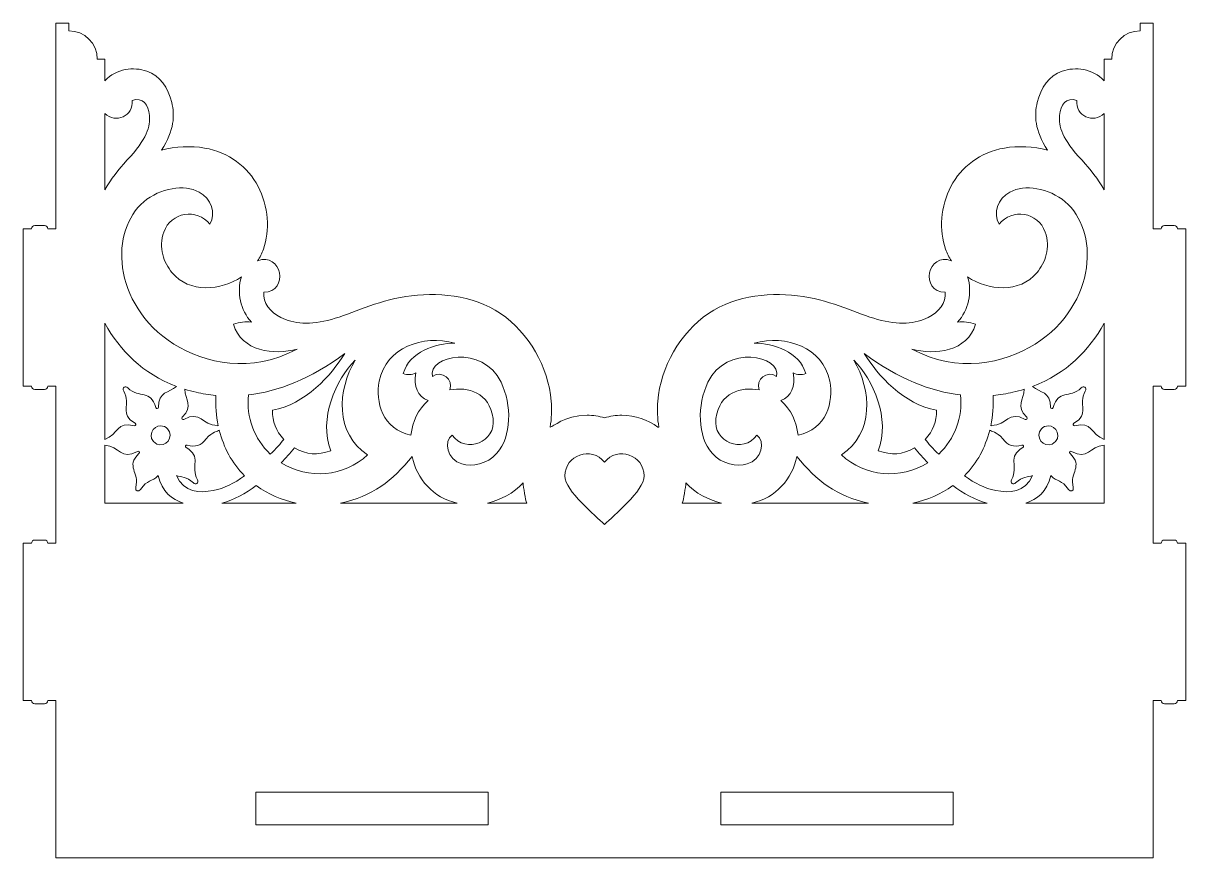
# Model space of a CAD drawing. Header units: centimetres. Extents: x -37.2 to 46.1, y -22.8 to 27.9.
# Drawn here: x -19.82 to -5.62, y 9.23 to 19.42 of the extents above; entities that cross this region are included whole.
import ezdxf

# ---------------------------------------------------------------- set-up
doc = ezdxf.new("R2010")
doc.units = ezdxf.units.CM
doc.header["$MEASUREMENT"] = 0
doc.layers.add('layer 1', color=7, linetype='Continuous')

msp = doc.modelspace()

# ---------------------------------------------------------------- linework, layer by layer
at = {"layer": 'layer 1', "color": 142, "lineweight": 9}
for points, knots in [([(-19.42228, 16.90754), (-19.42228, 16.90754), (-19.52228, 16.90754), (-19.52228, 16.90754), (-19.52228, 16.90754), (-19.52228, 16.92954), (-19.54028, 16.94754), (-19.56228, 16.94754), (-19.56228, 16.94754), (-19.56228, 16.94754), (-19.68228, 16.94754), (-19.68228, 16.94754), (-19.68228, 16.94754), (-19.70428, 16.94754), (-19.72228, 16.92954), (-19.72228, 16.90754), (-19.72228, 16.90754), (-19.72228, 16.90754), (-19.82228, 16.90754), (-19.82228, 16.90754), (-19.82228, 16.90754), (-19.82228, 16.90754), (-19.82228, 14.98754), (-19.82228, 14.98754), (-19.82228, 14.98754), (-19.82228, 14.98754), (-19.72228, 14.98754), (-19.72228, 14.98754), (-19.72228, 14.98754), (-19.72228, 14.96554), (-19.70428, 14.94754), (-19.68228, 14.94754), (-19.68228, 14.94754), (-19.68228, 14.94754), (-19.56228, 14.94754), (-19.56228, 14.94754), (-19.56228, 14.94754), (-19.54028, 14.94754), (-19.52228, 14.96554), (-19.52228, 14.98754), (-19.52228, 14.98754), (-19.52228, 14.98754), (-19.42228, 14.98754), (-19.42228, 14.98754), (-19.42228, 14.98754), (-19.42228, 14.98754), (-19.42228, 13.06754), (-19.42228, 13.06754), (-19.42228, 13.06754), (-19.42228, 13.06754), (-19.52228, 13.06754), (-19.52228, 13.06754), (-19.52228, 13.06754), (-19.52228, 13.08954), (-19.54028, 13.10754), (-19.56228, 13.10754), (-19.56228, 13.10754), (-19.56228, 13.10754), (-19.68228, 13.10754), (-19.68228, 13.10754), (-19.68228, 13.10754), (-19.70428, 13.10754), (-19.72228, 13.08954), (-19.72228, 13.06754), (-19.72228, 13.06754), (-19.72228, 13.06754), (-19.82228, 13.06754), (-19.82228, 13.06754), (-19.82228, 13.06754), (-19.82228, 13.06754), (-19.82228, 11.14754), (-19.82228, 11.14754), (-19.82228, 11.14754), (-19.82228, 11.14754), (-19.72228, 11.14754), (-19.72228, 11.14754), (-19.72228, 11.14754), (-19.72228, 11.12554), (-19.70428, 11.10754), (-19.68228, 11.10754), (-19.68228, 11.10754), (-19.68228, 11.10754), (-19.56228, 11.10754), (-19.56228, 11.10754), (-19.56228, 11.10754), (-19.54028, 11.10754), (-19.52228, 11.12554), (-19.52228, 11.14754), (-19.52228, 11.14754), (-19.52228, 11.14754), (-19.42228, 11.14754), (-19.42228, 11.14754), (-19.42228, 11.14754), (-19.42228, 11.14754), (-19.42228, 9.22754), (-19.42228, 9.22754), (-19.42228, 9.22754), (-19.42228, 9.22754), (-6.02228, 9.22754), (-6.02228, 9.22754), (-6.02228, 9.22754), (-6.02228, 9.22754), (-6.02228, 11.14754), (-6.02228, 11.14754), (-6.02228, 11.14754), (-6.02228, 11.14754), (-5.92228, 11.14754), (-5.92228, 11.14754), (-5.92228, 11.14754), (-5.92228, 11.12554), (-5.90428, 11.10754), (-5.88228, 11.10754), (-5.88228, 11.10754), (-5.88228, 11.10754), (-5.76228, 11.10754), (-5.76228, 11.10754), (-5.76228, 11.10754), (-5.74028, 11.10754), (-5.72228, 11.12554), (-5.72228, 11.14754), (-5.72228, 11.14754), (-5.72228, 11.14754), (-5.62228, 11.14754), (-5.62228, 11.14754), (-5.62228, 11.14754), (-5.62228, 11.14754), (-5.62228, 13.06754), (-5.62228, 13.06754), (-5.62228, 13.06754), (-5.62228, 13.06754), (-5.72228, 13.06754), (-5.72228, 13.06754), (-5.72228, 13.06754), (-5.72228, 13.08954), (-5.74028, 13.10754), (-5.76228, 13.10754), (-5.76228, 13.10754), (-5.76228, 13.10754), (-5.88228, 13.10754), (-5.88228, 13.10754), (-5.88228, 13.10754), (-5.90428, 13.10754), (-5.92228, 13.08954), (-5.92228, 13.06754), (-5.92228, 13.06754), (-5.92228, 13.06754), (-6.02228, 13.06754), (-6.02228, 13.06754), (-6.02228, 13.06754), (-6.02228, 13.06754), (-6.02228, 14.98754), (-6.02228, 14.98754), (-6.02228, 14.98754), (-6.02228, 14.98754), (-5.92228, 14.98754), (-5.92228, 14.98754), (-5.92228, 14.98754), (-5.92228, 14.96554), (-5.90428, 14.94754), (-5.88228, 14.94754), (-5.88228, 14.94754), (-5.88228, 14.94754), (-5.76228, 14.94754), (-5.76228, 14.94754), (-5.76228, 14.94754), (-5.74028, 14.94754), (-5.72228, 14.96554), (-5.72228, 14.98754), (-5.72228, 14.98754), (-5.72228, 14.98754), (-5.62228, 14.98754), (-5.62228, 14.98754), (-5.62228, 14.98754), (-5.62228, 14.98754), (-5.62228, 16.90754), (-5.62228, 16.90754), (-5.62228, 16.90754), (-5.62228, 16.90754), (-5.72228, 16.90754), (-5.72228, 16.90754), (-5.72228, 16.90754), (-5.72228, 16.92954), (-5.74028, 16.94754), (-5.76228, 16.94754), (-5.76228, 16.94754), (-5.76228, 16.94754), (-5.88228, 16.94754), (-5.88228, 16.94754), (-5.88228, 16.94754), (-5.90428, 16.94754), (-5.92228, 16.92954), (-5.92228, 16.90754), (-5.92228, 16.90754), (-5.92228, 16.90754), (-6.02228, 16.90754), (-6.02228, 16.90754), (-6.02228, 16.90754), (-6.02228, 16.90754), (-6.02228, 19.41825), (-6.02228, 19.41825), (-6.02228, 19.41825), (-6.07393, 19.41825), (-6.12743, 19.41825), (-6.18017, 19.41825), (-6.18017, 19.41825), (-6.18017, 19.38828), (-6.18017, 19.35705), (-6.18017, 19.32646), (-6.18017, 19.32646), (-6.37172, 19.32646), (-6.52609, 19.1715), (-6.52609, 18.98056), (-6.52609, 18.98056), (-6.55729, 18.98056), (-6.58866, 18.98056), (-6.61864, 18.98056), (-6.61864, 18.98056), (-6.61864, 18.89277), (-6.61864, 18.80514), (-6.61864, 18.71627), (-6.61864, 18.71627), (-6.75915, 18.86693), (-6.9747, 18.888), (-7.13028, 18.83404), (-7.13028, 18.83404), (-7.2954, 18.77638), (-7.39209, 18.63219), (-7.43592, 18.44969), (-7.43592, 18.44969), (-7.47266, 18.29533), (-7.47143, 18.1133), (-7.30923, 17.86884), (-7.30923, 17.86884), (-7.48636, 17.9139), (-7.67191, 17.92298), (-7.83719, 17.89407), (-7.83719, 17.89407), (-8.13559, 17.84133), (-8.36498, 17.66468), (-8.49118, 17.42562), (-8.49118, 17.42562), (-8.61664, 17.1861), (-8.63833, 16.88523), (-8.55546, 16.65938), (-8.55546, 16.65938), (-8.53669, 16.60712), (-8.51272, 16.56022), (-8.48396, 16.51764), (-8.48396, 16.51764), (-8.77945, 16.63063), (-8.87494, 16.13805), (-8.55899, 16.13329), (-8.55899, 16.13329), (-8.55177, 16.0029), (-8.6371, 15.89129), (-8.76684, 15.82579), (-8.76684, 15.82579), (-8.91997, 15.746), (-9.13306, 15.73216), (-9.38596, 15.8012), (-9.38596, 15.8012), (-9.63824, 15.87022), (-9.92882, 16.02397), (-10.29641, 16.08162), (-10.29641, 16.08162), (-10.66447, 16.13928), (-11.10953, 16.1033), (-11.453, 15.87269), (-11.453, 15.87269), (-11.7966, 15.64209), (-12.0386, 15.21807), (-12.07227, 14.80497), (-12.07227, 14.80497), (-12.08058, 14.7061), (-12.07394, 14.58606), (-12.05966, 14.48657), (-12.05966, 14.48657), (-12.05966, 14.48657), (-12.06967, 14.48657), (-12.06967, 14.48657), (-12.06967, 14.48657), (-12.19271, 14.57732), (-12.34475, 14.63101), (-12.50928, 14.63101), (-12.50928, 14.63101), (-12.58232, 14.63101), (-12.65398, 14.62028), (-12.72229, 14.59981), (-12.72229, 14.59981), (-12.79058, 14.62028), (-12.86224, 14.63101), (-12.93528, 14.63101), (-12.93528, 14.63101), (-13.22187, 14.63101), (-13.34826, 14.48657), (-13.3849, 14.48657), (-13.3849, 14.48657), (-13.37061, 14.58614), (-13.36398, 14.70602), (-13.3723, 14.80497), (-13.3723, 14.80497), (-13.40596, 15.21807), (-13.64796, 15.64208), (-13.99156, 15.87269), (-13.99156, 15.87269), (-14.33503, 16.1033), (-14.78009, 16.13928), (-15.14815, 16.08162), (-15.14815, 16.08162), (-15.51574, 16.02397), (-15.80632, 15.87022), (-16.0586, 15.8012), (-16.0586, 15.8012), (-16.3115, 15.73216), (-16.5246, 15.746), (-16.67772, 15.82579), (-16.67772, 15.82579), (-16.80746, 15.89129), (-16.89279, 16.0029), (-16.88557, 16.13329), (-16.88557, 16.13329), (-16.56962, 16.13805), (-16.66511, 16.63063), (-16.9606, 16.51764), (-16.9606, 16.51764), (-16.93184, 16.56022), (-16.90787, 16.60712), (-16.8891, 16.65938), (-16.8891, 16.65938), (-16.80623, 16.88523), (-16.82792, 17.1861), (-16.95338, 17.42562), (-16.95338, 17.42562), (-17.07958, 17.66468), (-17.30897, 17.84133), (-17.60738, 17.89407), (-17.60738, 17.89407), (-17.77264, 17.92297), (-17.95821, 17.9139), (-18.13533, 17.86884), (-18.13533, 17.86884), (-17.97313, 18.1133), (-17.9719, 18.29533), (-18.00864, 18.44969), (-18.00864, 18.44969), (-18.05247, 18.63219), (-18.14916, 18.77638), (-18.31428, 18.83404), (-18.31428, 18.83404), (-18.46986, 18.888), (-18.68541, 18.86693), (-18.82592, 18.71627), (-18.82592, 18.71627), (-18.82592, 18.80514), (-18.82592, 18.89277), (-18.82592, 18.98056), (-18.82592, 18.98056), (-18.8559, 18.98056), (-18.88727, 18.98056), (-18.91847, 18.98056), (-18.91847, 18.98056), (-18.91847, 19.1715), (-19.07284, 19.32646), (-19.26439, 19.32646), (-19.26439, 19.32646), (-19.26439, 19.35705), (-19.26439, 19.38828), (-19.26439, 19.41825), (-19.26439, 19.41825), (-19.31713, 19.41825), (-19.37063, 19.41825), (-19.42228, 19.41825), (-19.42228, 19.41825), (-19.42228, 19.41825), (-19.42228, 16.90754), (-19.42228, 16.90754)], [0, 0, 0, 0, 0.01052632, 0.01052632, 0.01052632, 0.01052632, 0.02105263, 0.02105263, 0.02105263, 0.02105263, 0.03157895, 0.03157895, 0.03157895, 0.03157895, 0.04210526, 0.04210526, 0.04210526, 0.04210526, 0.05263158, 0.05263158, 0.05263158, 0.05263158, 0.06315789, 0.06315789, 0.06315789, 0.06315789, 0.07368421, 0.07368421, 0.07368421, 0.07368421, 0.08421053, 0.08421053, 0.08421053, 0.08421053, 0.09473684, 0.09473684, 0.09473684, 0.09473684, 0.10526316, 0.10526316, 0.10526316, 0.10526316, 0.11578947, 0.11578947, 0.11578947, 0.11578947, 0.12631579, 0.12631579, 0.12631579, 0.12631579, 0.13684211, 0.13684211, 0.13684211, 0.13684211, 0.14736842, 0.14736842, 0.14736842, 0.14736842, 0.15789474, 0.15789474, 0.15789474, 0.15789474, 0.16842105, 0.16842105, 0.16842105, 0.16842105, 0.17894737, 0.17894737, 0.17894737, 0.17894737, 0.18947368, 0.18947368, 0.18947368, 0.18947368, 0.2, 0.2, 0.2, 0.2, 0.21052632, 0.21052632, 0.21052632, 0.21052632, 0.22105263, 0.22105263, 0.22105263, 0.22105263, 0.23157895, 0.23157895, 0.23157895, 0.23157895, 0.24210526, 0.24210526, 0.24210526, 0.24210526, 0.25263158, 0.25263158, 0.25263158, 0.25263158, 0.26315789, 0.26315789, 0.26315789, 0.26315789, 0.27368421, 0.27368421, 0.27368421, 0.27368421, 0.28421053, 0.28421053, 0.28421053, 0.28421053, 0.29473684, 0.29473684, 0.29473684, 0.29473684, 0.30526316, 0.30526316, 0.30526316, 0.30526316, 0.31578947, 0.31578947, 0.31578947, 0.31578947, 0.32631579, 0.32631579, 0.32631579, 0.32631579, 0.33684211, 0.33684211, 0.33684211, 0.33684211, 0.34736842, 0.34736842, 0.34736842, 0.34736842, 0.35789474, 0.35789474, 0.35789474, 0.35789474, 0.36842105, 0.36842105, 0.36842105, 0.36842105, 0.37894737, 0.37894737, 0.37894737, 0.37894737, 0.38947368, 0.38947368, 0.38947368, 0.38947368, 0.4, 0.4, 0.4, 0.4, 0.41052632, 0.41052632, 0.41052632, 0.41052632, 0.42105263, 0.42105263, 0.42105263, 0.42105263, 0.43157895, 0.43157895, 0.43157895, 0.43157895, 0.44210526, 0.44210526, 0.44210526, 0.44210526, 0.45263158, 0.45263158, 0.45263158, 0.45263158, 0.46315789, 0.46315789, 0.46315789, 0.46315789, 0.47368421, 0.47368421, 0.47368421, 0.47368421, 0.48421053, 0.48421053, 0.48421053, 0.48421053, 0.49473684, 0.49473684, 0.49473684, 0.49473684, 0.50526316, 0.50526316, 0.50526316, 0.50526316, 0.51578947, 0.51578947, 0.51578947, 0.51578947, 0.52631579, 0.52631579, 0.52631579, 0.52631579, 0.53684211, 0.53684211, 0.53684211, 0.53684211, 0.54736842, 0.54736842, 0.54736842, 0.54736842, 0.55789474, 0.55789474, 0.55789474, 0.55789474, 0.56842105, 0.56842105, 0.56842105, 0.56842105, 0.57894737, 0.57894737, 0.57894737, 0.57894737, 0.58947368, 0.58947368, 0.58947368, 0.58947368, 0.6, 0.6, 0.6, 0.6, 0.61052632, 0.61052632, 0.61052632, 0.61052632, 0.62105263, 0.62105263, 0.62105263, 0.62105263, 0.63157895, 0.63157895, 0.63157895, 0.63157895, 0.64210526, 0.64210526, 0.64210526, 0.64210526, 0.65263158, 0.65263158, 0.65263158, 0.65263158, 0.66315789, 0.66315789, 0.66315789, 0.66315789, 0.67368421, 0.67368421, 0.67368421, 0.67368421, 0.68421053, 0.68421053, 0.68421053, 0.68421053, 0.69473684, 0.69473684, 0.69473684, 0.69473684, 0.70526316, 0.70526316, 0.70526316, 0.70526316, 0.71578947, 0.71578947, 0.71578947, 0.71578947, 0.72631579, 0.72631579, 0.72631579, 0.72631579, 0.73684211, 0.73684211, 0.73684211, 0.73684211, 0.74736842, 0.74736842, 0.74736842, 0.74736842, 0.75789474, 0.75789474, 0.75789474, 0.75789474, 0.76842105, 0.76842105, 0.76842105, 0.76842105, 0.77894737, 0.77894737, 0.77894737, 0.77894737, 0.78947368, 0.78947368, 0.78947368, 0.78947368, 0.8, 0.8, 0.8, 0.8, 0.81052632, 0.81052632, 0.81052632, 0.81052632, 0.82105263, 0.82105263, 0.82105263, 0.82105263, 0.83157895, 0.83157895, 0.83157895, 0.83157895, 0.84210526, 0.84210526, 0.84210526, 0.84210526, 0.85263158, 0.85263158, 0.85263158, 0.85263158, 0.86315789, 0.86315789, 0.86315789, 0.86315789, 0.87368421, 0.87368421, 0.87368421, 0.87368421, 0.88421053, 0.88421053, 0.88421053, 0.88421053, 0.89473684, 0.89473684, 0.89473684, 0.89473684, 0.90526316, 0.90526316, 0.90526316, 0.90526316, 0.91578947, 0.91578947, 0.91578947, 0.91578947, 0.92631579, 0.92631579, 0.92631579, 0.92631579, 0.93684211, 0.93684211, 0.93684211, 0.93684211, 0.94736842, 0.94736842, 0.94736842, 0.94736842, 0.95789474, 0.95789474, 0.95789474, 0.95789474, 0.96842105, 0.96842105, 0.96842105, 0.96842105, 0.97894737, 0.97894737, 0.97894737, 0.97894737, 1, 1, 1, 1]), ([(-18.27938, 18.29164), (-18.29153, 18.42431), (-18.35932, 18.5181), (-18.49201, 18.47658), (-18.49201, 18.47658), (-18.46986, 18.2904), (-18.69555, 18.18356), (-18.82592, 18.31747), (-18.82592, 18.31747), (-18.82592, 18.00584), (-18.82592, 17.69467), (-18.82592, 17.38427), (-18.82592, 17.38427), (-18.74905, 17.51571), (-18.6602, 17.6347), (-18.55503, 17.74525), (-18.55503, 17.74525), (-18.31075, 18.00215), (-18.26923, 18.16496), (-18.27938, 18.29164)], [0, 0, 0, 0, 0.16666667, 0.16666667, 0.16666667, 0.16666667, 0.33333333, 0.33333333, 0.33333333, 0.33333333, 0.5, 0.5, 0.5, 0.5, 0.66666667, 0.66666667, 0.66666667, 0.66666667, 1, 1, 1, 1]), ([(-7.16518, 18.29164), (-7.15303, 18.42431), (-7.08524, 18.5181), (-6.95255, 18.47658), (-6.95255, 18.47658), (-6.9747, 18.2904), (-6.74901, 18.18356), (-6.61864, 18.31747), (-6.61864, 18.31747), (-6.61864, 18.00584), (-6.61864, 17.69467), (-6.61864, 17.38427), (-6.61864, 17.38427), (-6.69551, 17.51571), (-6.78436, 17.63471), (-6.88953, 17.74525), (-6.88953, 17.74525), (-7.13381, 18.00215), (-7.17534, 18.16496), (-7.16518, 18.29164)], [0, 0, 0, 0, 0.16666667, 0.16666667, 0.16666667, 0.16666667, 0.33333333, 0.33333333, 0.33333333, 0.33333333, 0.5, 0.5, 0.5, 0.5, 0.66666667, 0.66666667, 0.66666667, 0.66666667, 1, 1, 1, 1]), ([(-17.67533, 17.35658), (-17.85182, 17.4539), (-18.15039, 17.41009), (-18.35086, 17.23713), (-18.35086, 17.23713), (-18.55272, 17.06417), (-18.65543, 16.76084), (-18.60854, 16.43), (-18.60854, 16.43), (-18.56102, 16.099), (-18.36286, 15.74109), (-17.9822, 15.50034), (-17.9822, 15.50034), (-17.60138, 15.26066), (-17.03808, 15.13813), (-16.47722, 15.43914), (-16.47722, 15.43914), (-16.75289, 15.36227), (-17.16368, 15.41024), (-17.25255, 15.74355), (-17.25255, 15.74355), (-17.17983, 15.76815), (-17.11017, 15.776), (-17.03454, 15.76815), (-17.03454, 15.76815), (-17.17029, 15.91775), (-17.21642, 16.1279), (-17.15769, 16.32008), (-17.15769, 16.32008), (-17.40497, 16.15428), (-17.7927, 16.11762), (-18.00618, 16.37359), (-18.00618, 16.37359), (-18.10643, 16.49304), (-18.17131, 16.67983), (-18.10474, 16.86892), (-18.10474, 16.86892), (-18.02002, 17.11215), (-17.69993, 17.16565), (-17.54204, 16.96271), (-17.54204, 16.96271), (-17.46456, 17.10077), (-17.52881, 17.27618), (-17.67533, 17.35658)], [0, 0, 0, 0, 0.08333333, 0.08333333, 0.08333333, 0.08333333, 0.16666667, 0.16666667, 0.16666667, 0.16666667, 0.25, 0.25, 0.25, 0.25, 0.33333333, 0.33333333, 0.33333333, 0.33333333, 0.41666667, 0.41666667, 0.41666667, 0.41666667, 0.5, 0.5, 0.5, 0.5, 0.58333333, 0.58333333, 0.58333333, 0.58333333, 0.66666667, 0.66666667, 0.66666667, 0.66666667, 0.75, 0.75, 0.75, 0.75, 0.83333333, 0.83333333, 0.83333333, 0.83333333, 1, 1, 1, 1]), ([(-7.76923, 17.35658), (-7.59274, 17.4539), (-7.29417, 17.41009), (-7.0937, 17.23713), (-7.0937, 17.23713), (-6.89184, 17.06417), (-6.78913, 16.76084), (-6.83602, 16.43), (-6.83602, 16.43), (-6.88354, 16.09899), (-7.0817, 15.74109), (-7.46236, 15.50034), (-7.46236, 15.50034), (-7.84318, 15.26066), (-8.40648, 15.13813), (-8.96734, 15.43914), (-8.96734, 15.43914), (-8.69167, 15.36227), (-8.28088, 15.41024), (-8.19201, 15.74355), (-8.19201, 15.74355), (-8.26473, 15.76815), (-8.33439, 15.776), (-8.41002, 15.76815), (-8.41002, 15.76815), (-8.27427, 15.91775), (-8.22814, 16.1279), (-8.28687, 16.32008), (-8.28687, 16.32008), (-8.03959, 16.15428), (-7.65187, 16.11761), (-7.43838, 16.37359), (-7.43838, 16.37359), (-7.33813, 16.49303), (-7.27325, 16.67983), (-7.33982, 16.86892), (-7.33982, 16.86892), (-7.42454, 17.11215), (-7.74464, 17.16566), (-7.90252, 16.96271), (-7.90252, 16.96271), (-7.98, 17.10077), (-7.91575, 17.27618), (-7.76923, 17.35658)], [0, 0, 0, 0, 0.08333333, 0.08333333, 0.08333333, 0.08333333, 0.16666667, 0.16666667, 0.16666667, 0.16666667, 0.25, 0.25, 0.25, 0.25, 0.33333333, 0.33333333, 0.33333333, 0.33333333, 0.41666667, 0.41666667, 0.41666667, 0.41666667, 0.5, 0.5, 0.5, 0.5, 0.58333333, 0.58333333, 0.58333333, 0.58333333, 0.66666667, 0.66666667, 0.66666667, 0.66666667, 0.75, 0.75, 0.75, 0.75, 0.83333333, 0.83333333, 0.83333333, 0.83333333, 1, 1, 1, 1]), ([(-18.82592, 15.75493), (-18.82592, 15.28233), (-18.82592, 14.80972), (-18.82592, 14.33713), (-18.82592, 14.33713), (-18.65906, 14.39925), (-18.68246, 14.56216), (-18.46863, 14.50394), (-18.46863, 14.50394), (-18.44818, 14.49855), (-18.43742, 14.52377), (-18.45602, 14.53407), (-18.45602, 14.53407), (-18.65183, 14.6454), (-18.50414, 14.75642), (-18.5953, 14.92734), (-18.5953, 14.92734), (-18.61513, 14.96516), (-18.57488, 14.99652), (-18.54487, 14.96639), (-18.54487, 14.96639), (-18.4036, 14.8285), (-18.26486, 14.95107), (-18.20375, 14.72564), (-18.20375, 14.72564), (-18.19774, 14.70458), (-18.17131, 14.70826), (-18.17131, 14.72918), (-18.17131, 14.72918), (-18.17131, 14.92368), (-18.04366, 14.90342), (-17.95206, 14.98391), (-17.95206, 14.98391), (-18.36255, 15.14117), (-18.6389, 15.41705), (-18.82592, 15.75493)], [0, 0, 0, 0, 0.1, 0.1, 0.1, 0.1, 0.2, 0.2, 0.2, 0.2, 0.3, 0.3, 0.3, 0.3, 0.4, 0.4, 0.4, 0.4, 0.5, 0.5, 0.5, 0.5, 0.6, 0.6, 0.6, 0.6, 0.7, 0.7, 0.7, 0.7, 0.8, 0.8, 0.8, 0.8, 1, 1, 1, 1]), ([(-6.61864, 15.75493), (-6.61864, 15.28233), (-6.61864, 14.80972), (-6.61864, 14.33713), (-6.61864, 14.33713), (-6.7855, 14.39925), (-6.7621, 14.56216), (-6.97593, 14.50394), (-6.97593, 14.50394), (-6.99638, 14.49855), (-7.00714, 14.52376), (-6.98854, 14.53407), (-6.98854, 14.53407), (-6.79271, 14.64547), (-6.94044, 14.75633), (-6.84925, 14.92734), (-6.84925, 14.92734), (-6.82943, 14.96516), (-6.86968, 14.99652), (-6.89969, 14.96639), (-6.89969, 14.96639), (-7.04093, 14.82853), (-7.17978, 14.95102), (-7.24081, 14.72564), (-7.24081, 14.72564), (-7.24681, 14.70458), (-7.27325, 14.70826), (-7.27325, 14.72918), (-7.27325, 14.72918), (-7.27325, 14.92368), (-7.4009, 14.90342), (-7.4925, 14.98391), (-7.4925, 14.98391), (-7.08201, 15.14117), (-6.80566, 15.41705), (-6.61864, 15.75493)], [0, 0, 0, 0, 0.1, 0.1, 0.1, 0.1, 0.2, 0.2, 0.2, 0.2, 0.3, 0.3, 0.3, 0.3, 0.4, 0.4, 0.4, 0.4, 0.5, 0.5, 0.5, 0.5, 0.6, 0.6, 0.6, 0.6, 0.7, 0.7, 0.7, 0.7, 0.8, 0.8, 0.8, 0.8, 1, 1, 1, 1]), ([(-14.55179, 15.51293), (-14.94306, 15.618), (-15.38708, 15.46188), (-15.47299, 15.04818), (-15.47299, 15.04818), (-15.52466, 14.79713), (-15.43519, 14.45782), (-15.08696, 14.38987), (-15.08696, 14.38987), (-15.0681, 14.55501), (-15.00096, 14.70117), (-14.87495, 14.80972), (-14.87495, 14.80972), (-15.00164, 14.85831), (-15.06466, 14.985), (-15.02562, 15.14841), (-15.02562, 15.14841), (-15.0785, 15.12444), (-15.12478, 15.12075), (-15.17997, 15.13935), (-15.17997, 15.13935), (-15.10557, 15.41148), (-14.78732, 15.5051), (-14.55179, 15.51293)], [0, 0, 0, 0, 0.14285714, 0.14285714, 0.14285714, 0.14285714, 0.28571429, 0.28571429, 0.28571429, 0.28571429, 0.42857143, 0.42857143, 0.42857143, 0.42857143, 0.57142857, 0.57142857, 0.57142857, 0.57142857, 0.71428571, 0.71428571, 0.71428571, 0.71428571, 1, 1, 1, 1]), ([(-13.98558, 15.03435), (-14.20669, 15.50405), (-14.88788, 15.35427), (-14.82391, 15.10584), (-14.82391, 15.10584), (-14.71091, 15.18563), (-14.56208, 15.06909), (-14.61313, 14.93995), (-14.61313, 14.93995), (-14.3902, 14.98274), (-14.12746, 14.911), (-14.08335, 14.59172), (-14.08335, 14.59172), (-14.04445, 14.30469), (-14.41372, 14.15571), (-14.58422, 14.38863), (-14.58422, 14.38863), (-14.68721, 14.31253), (-14.65012, 14.09028), (-14.46415, 14.03626), (-14.46415, 14.03626), (-14.34533, 14.00136), (-14.15606, 14.03011), (-14.03661, 14.16772), (-14.03661, 14.16772), (-13.85557, 14.3742), (-13.852, 14.75424), (-13.98558, 15.03435)], [0, 0, 0, 0, 0.125, 0.125, 0.125, 0.125, 0.25, 0.25, 0.25, 0.25, 0.375, 0.375, 0.375, 0.375, 0.5, 0.5, 0.5, 0.5, 0.625, 0.625, 0.625, 0.625, 0.75, 0.75, 0.75, 0.75, 1, 1, 1, 1]), ([(-11.45898, 15.03435), (-11.23787, 15.50406), (-10.55666, 15.35426), (-10.62065, 15.10584), (-10.62065, 15.10584), (-10.73365, 15.18563), (-10.88247, 15.06909), (-10.83143, 14.93995), (-10.83143, 14.93995), (-11.05436, 14.98274), (-11.3171, 14.911), (-11.36121, 14.59172), (-11.36121, 14.59172), (-11.40011, 14.30469), (-11.03084, 14.15572), (-10.86034, 14.38863), (-10.86034, 14.38863), (-10.75736, 14.31253), (-10.79443, 14.0903), (-10.98041, 14.03627), (-10.98041, 14.03627), (-11.09923, 14.00136), (-11.2885, 14.03011), (-11.40795, 14.16772), (-11.40795, 14.16772), (-11.58899, 14.3742), (-11.59256, 14.75424), (-11.45898, 15.03435)], [0, 0, 0, 0, 0.125, 0.125, 0.125, 0.125, 0.25, 0.25, 0.25, 0.25, 0.375, 0.375, 0.375, 0.375, 0.5, 0.5, 0.5, 0.5, 0.625, 0.625, 0.625, 0.625, 0.75, 0.75, 0.75, 0.75, 1, 1, 1, 1]), ([(-10.89277, 15.51293), (-10.50153, 15.61799), (-10.05748, 15.4619), (-9.97157, 15.04818), (-9.97157, 15.04818), (-9.9199, 14.79713), (-10.00937, 14.45782), (-10.3576, 14.38987), (-10.3576, 14.38987), (-10.37647, 14.55501), (-10.4436, 14.70117), (-10.56961, 14.80972), (-10.56961, 14.80972), (-10.44292, 14.85831), (-10.37989, 14.985), (-10.41894, 15.14841), (-10.41894, 15.14841), (-10.36606, 15.12444), (-10.31979, 15.12075), (-10.26459, 15.13935), (-10.26459, 15.13935), (-10.33899, 15.41148), (-10.65725, 15.5051), (-10.89277, 15.51293)], [0, 0, 0, 0, 0.14285714, 0.14285714, 0.14285714, 0.14285714, 0.28571429, 0.28571429, 0.28571429, 0.28571429, 0.42857143, 0.42857143, 0.42857143, 0.42857143, 0.57142857, 0.57142857, 0.57142857, 0.57142857, 0.71428571, 0.71428571, 0.71428571, 0.71428571, 1, 1, 1, 1]), ([(-15.89409, 15.38626), (-16.31258, 15.07155), (-16.71137, 14.92136), (-17.07237, 14.87876), (-17.07237, 14.87876), (-17.10003, 14.6091), (-17.00086, 14.34128), (-16.80516, 14.15571), (-16.80516, 14.15571), (-16.7349, 14.22183), (-16.6748, 14.2861), (-16.63989, 14.33713), (-16.63989, 14.33713), (-16.73659, 14.44275), (-16.77872, 14.54899), (-16.77872, 14.69319), (-16.77872, 14.69319), (-16.38177, 14.7593), (-16.05675, 15.12075), (-15.89409, 15.38626)], [0, 0, 0, 0, 0.16666667, 0.16666667, 0.16666667, 0.16666667, 0.33333333, 0.33333333, 0.33333333, 0.33333333, 0.5, 0.5, 0.5, 0.5, 0.66666667, 0.66666667, 0.66666667, 0.66666667, 1, 1, 1, 1]), ([(-9.55047, 15.38626), (-9.13198, 15.07155), (-8.73319, 14.92136), (-8.37219, 14.87876), (-8.37219, 14.87876), (-8.34453, 14.6091), (-8.4437, 14.34128), (-8.6394, 14.15572), (-8.6394, 14.15572), (-8.70966, 14.22183), (-8.76976, 14.2861), (-8.80467, 14.33713), (-8.80467, 14.33713), (-8.70797, 14.44275), (-8.66584, 14.54899), (-8.66584, 14.69319), (-8.66584, 14.69319), (-9.06279, 14.7593), (-9.38781, 15.12075), (-9.55047, 15.38626)], [0, 0, 0, 0, 0.16666667, 0.16666667, 0.16666667, 0.16666667, 0.33333333, 0.33333333, 0.33333333, 0.33333333, 0.5, 0.5, 0.5, 0.5, 0.66666667, 0.66666667, 0.66666667, 0.66666667, 1, 1, 1, 1]), ([(-15.61598, 14.14788), (-16.01478, 14.4037), (-15.98587, 14.94595), (-15.76742, 15.30217), (-15.76742, 15.30217), (-16.00218, 15.07155), (-16.21772, 14.58143), (-16.06707, 14.1983), (-16.06707, 14.1983), (-16.23093, 14.13772), (-16.35886, 14.14788), (-16.51075, 14.23444), (-16.51075, 14.23444), (-16.56487, 14.16772), (-16.61838, 14.10761), (-16.6711, 14.05117), (-16.6711, 14.05117), (-16.3378, 13.84101), (-15.90547, 13.88129), (-15.61598, 14.14788)], [0, 0, 0, 0, 0.16666667, 0.16666667, 0.16666667, 0.16666667, 0.33333333, 0.33333333, 0.33333333, 0.33333333, 0.5, 0.5, 0.5, 0.5, 0.66666667, 0.66666667, 0.66666667, 0.66666667, 1, 1, 1, 1]), ([(-9.82858, 14.14788), (-9.42978, 14.4037), (-9.45869, 14.94595), (-9.67714, 15.30216), (-9.67714, 15.30216), (-9.44239, 15.07155), (-9.22684, 14.58143), (-9.37749, 14.1983), (-9.37749, 14.1983), (-9.21363, 14.13772), (-9.0857, 14.14788), (-8.93381, 14.23443), (-8.93381, 14.23443), (-8.87969, 14.16772), (-8.82618, 14.1076), (-8.77346, 14.05117), (-8.77346, 14.05117), (-9.10676, 13.84101), (-9.53909, 13.88129), (-9.82858, 14.14788)], [0, 0, 0, 0, 0.16666667, 0.16666667, 0.16666667, 0.16666667, 0.33333333, 0.33333333, 0.33333333, 0.33333333, 0.5, 0.5, 0.5, 0.5, 0.66666667, 0.66666667, 0.66666667, 0.66666667, 1, 1, 1, 1]), ([(-17.7113, 14.9112), (-17.75881, 14.92136), (-17.80448, 14.93396), (-17.84952, 14.94779), (-17.84952, 14.94779), (-17.84952, 14.81873), (-17.73641, 14.74755), (-17.87951, 14.60664), (-17.87951, 14.60664), (-17.89441, 14.59172), (-17.87827, 14.57005), (-17.85967, 14.58035), (-17.85967, 14.58035), (-17.65718, 14.69453), (-17.64067, 14.50701), (-17.44948, 14.50517), (-17.44948, 14.50517), (-17.44595, 14.50517), (-17.44227, 14.50394), (-17.43934, 14.50285), (-17.43934, 14.50285), (-17.46563, 14.62647), (-17.47346, 14.74731), (-17.46932, 14.87338), (-17.46932, 14.87338), (-17.55342, 14.87999), (-17.63382, 14.89383), (-17.7113, 14.9112)], [0, 0, 0, 0, 0.125, 0.125, 0.125, 0.125, 0.25, 0.25, 0.25, 0.25, 0.375, 0.375, 0.375, 0.375, 0.5, 0.5, 0.5, 0.5, 0.625, 0.625, 0.625, 0.625, 0.75, 0.75, 0.75, 0.75, 1, 1, 1, 1]), ([(-7.73326, 14.9112), (-7.68575, 14.92136), (-7.64008, 14.93396), (-7.59504, 14.94779), (-7.59504, 14.94779), (-7.59504, 14.81873), (-7.70815, 14.74755), (-7.56505, 14.60664), (-7.56505, 14.60664), (-7.55015, 14.59172), (-7.56629, 14.57005), (-7.58489, 14.58035), (-7.58489, 14.58035), (-7.7874, 14.69453), (-7.80389, 14.50701), (-7.99508, 14.50517), (-7.99508, 14.50517), (-7.99861, 14.50517), (-8.00229, 14.50394), (-8.00522, 14.50285), (-8.00522, 14.50285), (-7.97893, 14.62647), (-7.9711, 14.74731), (-7.97524, 14.87338), (-7.97524, 14.87338), (-7.89114, 14.87999), (-7.81074, 14.89383), (-7.73326, 14.9112)], [0, 0, 0, 0, 0.125, 0.125, 0.125, 0.125, 0.25, 0.25, 0.25, 0.25, 0.375, 0.375, 0.375, 0.375, 0.5, 0.5, 0.5, 0.5, 0.625, 0.625, 0.625, 0.625, 0.75, 0.75, 0.75, 0.75, 1, 1, 1, 1]), ([(-18.14255, 14.5004), (-18.23379, 14.51757), (-18.32938, 14.35175), (-18.19112, 14.27948), (-18.19112, 14.27948), (-18.08867, 14.22591), (-17.96821, 14.36827), (-18.06091, 14.46611), (-18.06091, 14.46611), (-18.08257, 14.48898), (-18.11217, 14.5004), (-18.14255, 14.5004)], [0, 0, 0, 0, 0.25, 0.25, 0.25, 0.25, 0.5, 0.5, 0.5, 0.5, 1, 1, 1, 1]), ([(-7.30201, 14.50041), (-7.21031, 14.51737), (-7.11545, 14.35155), (-7.25344, 14.27948), (-7.25344, 14.27948), (-7.35601, 14.22589), (-7.47631, 14.36842), (-7.38365, 14.46611), (-7.38365, 14.46611), (-7.36198, 14.48896), (-7.3324, 14.50041), (-7.30201, 14.50041)], [0, 0, 0, 0, 0.25, 0.25, 0.25, 0.25, 0.5, 0.5, 0.5, 0.5, 1, 1, 1, 1]), ([(-17.42719, 14.44997), (-17.44286, 14.42978), (-17.51147, 14.44063), (-17.58755, 14.34252), (-17.58755, 14.34252), (-17.65365, 14.25841), (-17.71792, 14.23797), (-17.82063, 14.26687), (-17.82063, 14.26687), (-17.84168, 14.27225), (-17.85182, 14.24704), (-17.83322, 14.23674), (-17.83322, 14.23674), (-17.63618, 14.12508), (-17.78473, 14.01035), (-17.69394, 13.84347), (-17.69394, 13.84347), (-17.67288, 13.80565), (-17.71499, 13.77429), (-17.74435, 13.80442), (-17.74435, 13.80442), (-17.82843, 13.88845), (-17.89502, 13.87173), (-17.95206, 13.89513), (-17.95206, 13.89513), (-17.86213, 13.68542), (-17.66149, 13.68067), (-17.50237, 13.71187), (-17.50237, 13.71187), (-17.36062, 13.73954), (-17.25255, 13.79597), (-17.11865, 13.89329), (-17.11865, 13.89329), (-17.279, 14.05426), (-17.372, 14.2295), (-17.42719, 14.44997)], [0, 0, 0, 0, 0.1, 0.1, 0.1, 0.1, 0.2, 0.2, 0.2, 0.2, 0.3, 0.3, 0.3, 0.3, 0.4, 0.4, 0.4, 0.4, 0.5, 0.5, 0.5, 0.5, 0.6, 0.6, 0.6, 0.6, 0.7, 0.7, 0.7, 0.7, 0.8, 0.8, 0.8, 0.8, 1, 1, 1, 1]), ([(-8.01737, 14.44998), (-8.00173, 14.42977), (-7.93311, 14.44065), (-7.85701, 14.34252), (-7.85701, 14.34252), (-7.79091, 14.25841), (-7.72664, 14.23797), (-7.62393, 14.26687), (-7.62393, 14.26687), (-7.60288, 14.27225), (-7.59274, 14.24704), (-7.61134, 14.23674), (-7.61134, 14.23674), (-7.80838, 14.12508), (-7.65982, 14.01036), (-7.75063, 13.84347), (-7.75063, 13.84347), (-7.77169, 13.80565), (-7.72957, 13.77429), (-7.70021, 13.80442), (-7.70021, 13.80442), (-7.61613, 13.88845), (-7.54954, 13.87173), (-7.4925, 13.89513), (-7.4925, 13.89513), (-7.58243, 13.68542), (-7.78307, 13.68067), (-7.94219, 13.71187), (-7.94219, 13.71187), (-8.08394, 13.73954), (-8.19201, 13.79597), (-8.32591, 13.89329), (-8.32591, 13.89329), (-8.16556, 14.05426), (-8.07256, 14.2295), (-8.01737, 14.44998)], [0, 0, 0, 0, 0.1, 0.1, 0.1, 0.1, 0.2, 0.2, 0.2, 0.2, 0.3, 0.3, 0.3, 0.3, 0.4, 0.4, 0.4, 0.4, 0.5, 0.5, 0.5, 0.5, 0.6, 0.6, 0.6, 0.6, 0.7, 0.7, 0.7, 0.7, 0.8, 0.8, 0.8, 0.8, 1, 1, 1, 1]), ([(-18.82592, 13.55874), (-18.50583, 13.55874), (-18.18635, 13.55874), (-17.86689, 13.55874), (-17.86689, 13.55874), (-18.00495, 13.60134), (-18.12747, 13.69803), (-18.17376, 13.89513), (-18.17376, 13.89513), (-18.24925, 13.81097), (-18.30824, 13.85139), (-18.38808, 13.72325), (-18.38808, 13.72325), (-18.41098, 13.68788), (-18.45834, 13.7071), (-18.44818, 13.74908), (-18.44818, 13.74908), (-18.39998, 13.94092), (-18.57399, 14.00335), (-18.40975, 14.16418), (-18.40975, 14.16418), (-18.39468, 14.17908), (-18.40975, 14.20077), (-18.42835, 14.19046), (-18.42835, 14.19046), (-18.62525, 14.08063), (-18.64307, 14.25022), (-18.82592, 14.26563), (-18.82592, 14.26563), (-18.82592, 14.26563), (-18.82592, 13.55874), (-18.82592, 13.55874)], [0, 0, 0, 0, 0.11111111, 0.11111111, 0.11111111, 0.11111111, 0.22222222, 0.22222222, 0.22222222, 0.22222222, 0.33333333, 0.33333333, 0.33333333, 0.33333333, 0.44444444, 0.44444444, 0.44444444, 0.44444444, 0.55555556, 0.55555556, 0.55555556, 0.55555556, 0.66666667, 0.66666667, 0.66666667, 0.66666667, 0.77777778, 0.77777778, 0.77777778, 0.77777778, 1, 1, 1, 1]), ([(-12.72229, 13.29759), (-12.82968, 13.40469), (-13.20638, 13.70615), (-13.20638, 13.88944), (-13.20638, 13.88944), (-13.20638, 14.14665), (-12.8804, 14.25769), (-12.72229, 14.05714), (-12.72229, 14.05714), (-12.56416, 14.25769), (-12.23818, 14.14665), (-12.23818, 13.88944), (-12.23818, 13.88944), (-12.23818, 13.70615), (-12.61488, 13.4047), (-12.72229, 13.29759)], [0, 0, 0, 0, 0.2, 0.2, 0.2, 0.2, 0.4, 0.4, 0.4, 0.4, 0.6, 0.6, 0.6, 0.6, 1, 1, 1, 1]), ([(-6.61864, 13.55874), (-6.93873, 13.55874), (-7.25821, 13.55874), (-7.57767, 13.55874), (-7.57767, 13.55874), (-7.43961, 13.60134), (-7.31709, 13.69803), (-7.2708, 13.89513), (-7.2708, 13.89513), (-7.19529, 13.81096), (-7.13635, 13.85142), (-7.05648, 13.72324), (-7.05648, 13.72324), (-7.03358, 13.68788), (-6.98622, 13.7071), (-6.99638, 13.74908), (-6.99638, 13.74908), (-7.04459, 13.94095), (-6.87056, 14.00329), (-7.03482, 14.16417), (-7.03482, 14.16417), (-7.04988, 14.17908), (-7.03482, 14.20077), (-7.01621, 14.19046), (-7.01621, 14.19046), (-6.81931, 14.08063), (-6.80149, 14.25022), (-6.61864, 14.26563), (-6.61864, 14.26563), (-6.61864, 14.26563), (-6.61864, 13.55874), (-6.61864, 13.55874)], [0, 0, 0, 0, 0.11111111, 0.11111111, 0.11111111, 0.11111111, 0.22222222, 0.22222222, 0.22222222, 0.22222222, 0.33333333, 0.33333333, 0.33333333, 0.33333333, 0.44444444, 0.44444444, 0.44444444, 0.44444444, 0.55555556, 0.55555556, 0.55555556, 0.55555556, 0.66666667, 0.66666667, 0.66666667, 0.66666667, 0.77777778, 0.77777778, 0.77777778, 0.77777778, 1, 1, 1, 1]), ([(-15.94807, 13.55874), (-15.47194, 13.55874), (-14.99686, 13.55874), (-14.52182, 13.55874), (-14.52182, 13.55874), (-14.81747, 13.62461), (-15.0137, 13.85126), (-15.0719, 14.12805), (-15.0719, 14.12805), (-15.31158, 13.82963), (-15.56309, 13.64038), (-15.94807, 13.55874)], [0, 0, 0, 0, 0.25, 0.25, 0.25, 0.25, 0.5, 0.5, 0.5, 0.5, 1, 1, 1, 1]), ([(-9.49649, 13.55874), (-9.97262, 13.55874), (-10.44769, 13.55874), (-10.92274, 13.55874), (-10.92274, 13.55874), (-10.6271, 13.62461), (-10.43085, 13.85126), (-10.37266, 14.12805), (-10.37266, 14.12805), (-10.13298, 13.82963), (-9.88147, 13.64038), (-9.49649, 13.55874)], [0, 0, 0, 0, 0.25, 0.25, 0.25, 0.25, 0.5, 0.5, 0.5, 0.5, 1, 1, 1, 1]), ([(-14.14945, 13.55874), (-13.99034, 13.55874), (-13.82998, 13.55874), (-13.67087, 13.55874), (-13.67087, 13.55874), (-13.69168, 13.60023), (-13.71225, 13.75128), (-13.71589, 13.80673), (-13.71589, 13.80673), (-13.82598, 13.67894), (-14.00718, 13.58978), (-14.14945, 13.55874)], [0, 0, 0, 0, 0.25, 0.25, 0.25, 0.25, 0.5, 0.5, 0.5, 0.5, 1, 1, 1, 1]), ([(-11.29512, 13.55874), (-11.45422, 13.55874), (-11.61458, 13.55874), (-11.77369, 13.55874), (-11.77369, 13.55874), (-11.75288, 13.60023), (-11.73232, 13.75129), (-11.72866, 13.80673), (-11.72866, 13.80673), (-11.6187, 13.67899), (-11.43728, 13.58975), (-11.29512, 13.55874)], [0, 0, 0, 0, 0.25, 0.25, 0.25, 0.25, 0.5, 0.5, 0.5, 0.5, 1, 1, 1, 1]), ([(-17.39537, 13.55874), (-17.09342, 13.55874), (-16.79009, 13.55874), (-16.48677, 13.55874), (-16.48677, 13.55874), (-16.6688, 13.59656), (-16.82669, 13.66391), (-16.97813, 13.77322), (-16.97813, 13.77322), (-17.10661, 13.67715), (-17.24825, 13.59837), (-17.39537, 13.55874)], [0, 0, 0, 0, 0.25, 0.25, 0.25, 0.25, 0.5, 0.5, 0.5, 0.5, 1, 1, 1, 1]), ([(-8.04919, 13.55874), (-8.35114, 13.55874), (-8.65447, 13.55874), (-8.9578, 13.55874), (-8.9578, 13.55874), (-8.77576, 13.59657), (-8.61787, 13.66391), (-8.46643, 13.77322), (-8.46643, 13.77322), (-8.33793, 13.67714), (-8.19633, 13.59837), (-8.04919, 13.55874)], [0, 0, 0, 0, 0.25, 0.25, 0.25, 0.25, 0.5, 0.5, 0.5, 0.5, 1, 1, 1, 1]), ([(-16.98228, 9.62754), (-16.98228, 9.62754), (-16.98228, 10.02754), (-16.98228, 10.02754), (-16.98228, 10.02754), (-16.98228, 10.02754), (-14.14228, 10.02754), (-14.14228, 10.02754), (-14.14228, 10.02754), (-14.14228, 10.02754), (-14.14228, 9.62754), (-14.14228, 9.62754), (-14.14228, 9.62754), (-14.14228, 9.62754), (-16.98228, 9.62754), (-16.98228, 9.62754)], [0, 0, 0, 0, 0.2, 0.2, 0.2, 0.2, 0.4, 0.4, 0.4, 0.4, 0.6, 0.6, 0.6, 0.6, 1, 1, 1, 1]), ([(-11.30228, 9.62754), (-11.30228, 9.62754), (-11.30228, 10.02754), (-11.30228, 10.02754), (-11.30228, 10.02754), (-11.30228, 10.02754), (-8.46228, 10.02754), (-8.46228, 10.02754), (-8.46228, 10.02754), (-8.46228, 10.02754), (-8.46228, 9.62754), (-8.46228, 9.62754), (-8.46228, 9.62754), (-8.46228, 9.62754), (-11.30228, 9.62754), (-11.30228, 9.62754)], [0, 0, 0, 0, 0.2, 0.2, 0.2, 0.2, 0.4, 0.4, 0.4, 0.4, 0.6, 0.6, 0.6, 0.6, 1, 1, 1, 1])]:
    msp.add_open_spline(points, degree=3, knots=knots, dxfattribs=at)

doc.saveas('drawing.dxf')
